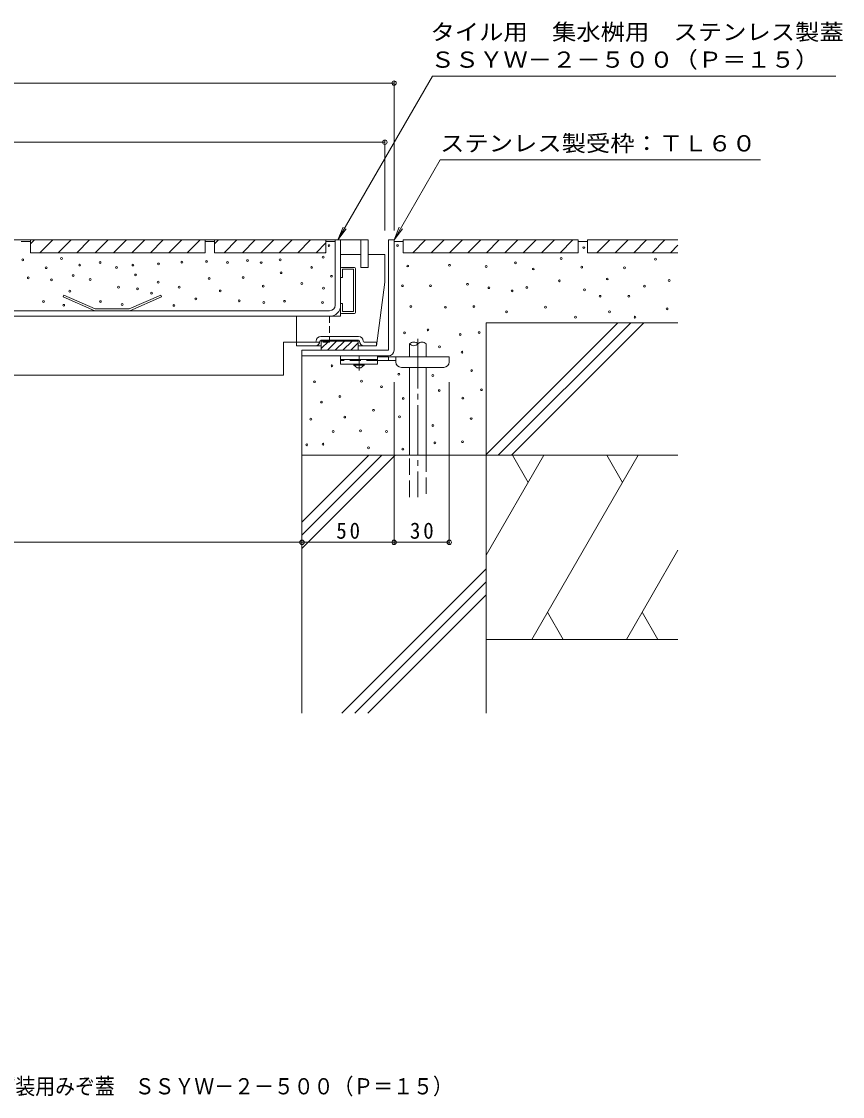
# Model space of a CAD drawing. Units: millimetres at full size, sheet at 1:3. Extents: x -1039 to 1139, y -824 to 816.
# Drawn here: x 519 to 965, y -811 to -227 of the extents above; entities that cross this region are included whole.
import ezdxf
from ezdxf.enums import TextEntityAlignment as Align

# ---------------------------------------------------------------- set-up
doc = ezdxf.new("R2010")
doc.units = ezdxf.units.MM
doc.header["$LTSCALE"] = 3
doc.header["$PDMODE"] = 32
doc.header["$PDSIZE"] = 2.4
for name, pattern in [('CHAIN1', [8, 5, -1, 1, -1]), ('CHAIN2', [12, 9, -1, 1, -1]), ('DASHED1', [1.8, 1.2, -0.6]), ('DASHED2', [3, 2, -1]), ('DASHED3', [4, 3, -1])]:
    doc.linetypes.add(name, pattern=pattern)
for name, color, linetype, lineweight in [('3-1_Center-DIM', 2, 'Continuous', 9), ('3-2_Center-Sym', 3, 'Continuous', 9), ('3-3_Frame-TXT', 4, 'Continuous', 9), ('3-4_Draft', 7, 'Continuous', 9), ('3-5', 7, 'Continuous', 9), ('3-6', 6, 'Continuous', 9), ('3-7', 2, 'Continuous', 9), ('3-9', 5, 'DASHED1', 5), ('3-A', 6, 'Continuous', 9), ('3-E', 7, 'Continuous', 9)]:
    doc.layers.add(name, color=color, linetype=linetype, lineweight=lineweight)
doc.layers.add('F-5_F-5ﾚｲﾔ', color=2, linetype='Continuous')
doc.styles.add('ＭＳ ゴシック', font='')
doc.styles.get('ＭＳ ゴシック').set_extended_font_data('MS Gothic')

msp = doc.modelspace()

# ---------------------------------------------------------------- linework, layer by layer
at = {"layer": '3-1_Center-DIM'}
for p, q in [((718.801, -345.654), (721.801, -345.654)), ((718.801, -405.654), (718.801, -345.654)), ((721.801, -405.654), (721.801, -345.654)), ((718.801, -405.654), (671.801, -405.654)), ((671.801, -408.654), (671.801, -405.654)), ((718.801, -408.654), (671.801, -408.654)), ((692.801, -408.654), (692.801, -413.154)), ((712.802, -408.654), (692.801, -408.654)), ((712.802, -410.654), (692.801, -410.654)), ((712.802, -413.154), (692.801, -413.154)), ((700.051, -413.653), (700.051, -413.154)), ((700.051, -413.653), (701.801, -415.153)), ((700.051, -413.653), (705.551, -413.653)), ((703.801, -415.153), (705.551, -413.653)), ((705.551, -413.653), (705.551, -413.154)), ((712.802, -408.654), (712.802, -413.154)), ((751.801, -409.153), (712.802, -409.153)), ((722.806, -411.153), (712.802, -411.153)), ((718.801, -411.153), (718.801, -409.153)), ((722.801, -411.953), (722.801, -409.153)), ((751.801, -411.953), (751.801, -409.153)), ((701.801, -415.153), (703.801, -415.153)), ((725.801, -414.953), (748.801, -414.953))]:
    msp.add_line(p, q, dxfattribs=at)
at = {"layer": '3-1_Center-DIM', "linetype": 'DASHED2'}
msp.add_line((712.802, -411.154), (692.801, -411.154), dxfattribs=at)
at = {"layer": '3-1_Center-DIM', "linetype": 'CHAIN1'}
msp.add_line((702.801, -416.701), (702.801, -408.654), dxfattribs=at)
at = {"layer": '3-1_Center-DIM'}
for centre, start, end in [((718.801, -405.654), 270, 0), ((725.801, -411.953), 180, 270), ((748.801, -411.953), 270, 0)]:
    msp.add_arc(centre, 3, start, end, dxfattribs=at)
at = {"layer": '3-2_Center-Sym'}
for p, q in [((135.801, -345.654), (703.802, -345.654)), ((689.802, -381.154), (689.802, -345.654)), ((689.802, -345.654), (707.802, -345.654)), ((692.802, -381.221), (692.802, -345.654)), ((692.802, -353.654), (692.802, -345.654)), ((559.36, -384.154), (542.049, -376.57)), ((578.243, -384.154), (595.554, -376.57)), ((156.801, -384.154), (686.802, -384.154)), ((559.569, -383.154), (578.034, -383.154)), ((156.801, -387.154), (686.802, -387.154))]:
    msp.add_line(p, q, dxfattribs=at)
at = {"layer": '3-2_Center-Sym', "linetype": 'DASHED1'}
msp.add_line((692.802, -381.154), (692.802, -353.654), dxfattribs=at)
at = {"layer": '3-2_Center-Sym'}
for points in [[(559.569, -383.154), (542.45, -375.654), (542.049, -376.57)], [(578.034, -383.154), (595.153, -375.654), (595.554, -376.57)]]:
    msp.add_lwpolyline(points, dxfattribs=at)
for radius in [3, 6]:
    msp.add_arc((686.802, -381.154), radius, 270, 0, dxfattribs=at)
at = {"layer": '3-3_Frame-TXT'}
for p, q in [((692.802, -387.154), (692.802, -353.654)), ((692.802, -353.654), (703.802, -353.654)), ((703.802, -353.654), (703.802, -360.654)), ((707.802, -360.654), (707.802, -353.654)), ((707.802, -353.654), (716.801, -353.654)), ((707.802, -360.654), (707.802, -353.654)), ((716.801, -368.654), (716.801, -353.654)), ((707.802, -360.654), (703.802, -360.654)), ((716.801, -368.654), (712.302, -403.154)), ((692.802, -387.154), (668.802, -387.154)), ((679.052, -401.154), (668.802, -401.154)), ((682.052, -398.154), (702.552, -398.154)), ((682.052, -400.154), (702.552, -400.154)), ((682.302, -400.154), (682.302, -405.654)), ((702.302, -400.254), (682.302, -400.254)), ((702.302, -400.354), (682.302, -400.354)), ((702.302, -400.454), (682.302, -400.454)), ((702.302, -400.554), (682.302, -400.554)), ((702.302, -400.654), (682.302, -400.654)), ((686.345, -400.654), (682.302, -404.697)), ((690.588, -400.654), (685.588, -405.654)), ((694.83, -400.654), (689.83, -405.654)), ((699.073, -400.654), (694.073, -405.654)), ((702.302, -401.668), (698.315, -405.654)), ((702.302, -400.154), (702.302, -405.654)), ((705.552, -401.154), (712.302, -401.154)), ((712.302, -403.154), (712.302, -401.154)), ((682.302, -405.654), (702.302, -405.654)), ((705.552, -403.154), (702.302, -403.154)), ((705.552, -403.154), (712.302, -403.154))]:
    msp.add_line(p, q, dxfattribs=at)
msp.add_lwpolyline([(682.302, -403.154), (668.802, -403.154), (668.802, -387.154)], dxfattribs=at)
for centre, radius, start, end in [((679.052, -400.654), 0.5, 270, 0), ((679.052, -400.654), 2.5, 270, 0), ((682.052, -400.654), 2.5, 90, 180), ((682.052, -400.654), 0.5, 90, 180), ((702.552, -400.654), 2.5, 0, 90), ((702.552, -400.654), 0.5, 0, 90), ((705.552, -400.654), 2.5, 180, 270), ((705.552, -400.654), 0.5, 180, 270)]:
    msp.add_arc(centre, radius, start, end, dxfattribs=at)
at = {"layer": '3-4_Draft'}
for p, q in [((121.802, -260.558), (721.801, -260.558)), ((721.801, -259.658), (721.801, -340.654)), ((716.801, -291.775), (716.801, -340.654)), ((716.801, -292.675), (126.802, -292.675)), ((671.801, -510.801), (671.801, -413.654)), ((721.801, -510.801), (721.801, -422.953)), ((751.801, -510.801), (751.801, -422.953)), ((171.802, -509.901), (671.801, -509.901)), ((671.801, -509.901), (721.801, -509.901)), ((721.801, -509.901), (751.801, -509.901))]:
    msp.add_line(p, q, dxfattribs=at)
for p in [(721.801, -260.558), (716.801, -292.675), (671.801, -509.901), (721.801, -509.901), (751.801, -509.901)]:
    msp.add_point(p, dxfattribs=at)
at = {"layer": '3-5'}
for p, q in [((961.763, -256.751), (742.629, -256.751)), ((746.822, -302.317), (721.801, -345.654)), ((920.822, -302.317), (746.822, -302.317)), ((691.302, -345.654), (695.867, -339.704)), ((721.801, -345.654), (724.672, -338.725)), ((721.801, -345.654), (726.367, -339.704))]:
    msp.add_line(p, q, dxfattribs=at)
msp.add_lwpolyline([(742.629, -256.751), (691.302, -345.654), (694.172, -338.725)], dxfattribs=at)
at = {"layer": '3-6'}
for p, q in [((771.801, -462.654), (771.801, -390.654)), ((771.801, -462.216), (843.364, -390.654)), ((771.801, -390.654), (876.002, -390.654)), ((778.435, -462.654), (850.435, -390.654)), ((785.506, -462.654), (857.506, -390.654)), ((730.26, -409.153), (730.26, -402.153)), ((739.26, -409.153), (739.26, -402.153)), ((671.801, -405.654), (671.801, -602.654)), ((730.26, -462.654), (730.26, -414.953)), ((739.26, -462.654), (739.26, -414.953)), ((671.801, -462.654), (771.801, -462.654)), ((671.801, -499.034), (708.182, -462.654)), ((671.801, -506.105), (715.253, -462.654)), ((671.801, -513.176), (722.324, -462.654)), ((803.133, -462.654), (771.801, -516.921)), ((771.801, -462.654), (771.801, -602.654)), ((771.801, -462.654), (876.002, -462.654)), ((786.085, -462.654), (794.609, -477.417)), ((854.435, -462.654), (796.7, -562.654)), ((837.388, -462.654), (845.911, -477.417)), ((876.002, -514.157), (848.002, -562.654)), ((693.444, -602.654), (771.801, -524.296)), ((700.515, -602.654), (771.801, -531.367)), ((707.586, -602.654), (771.801, -538.438)), ((805.224, -547.89), (813.747, -562.654)), ((856.526, -547.89), (865.05, -562.654)), ((771.801, -562.654), (876.002, -562.654))]:
    msp.add_line(p, q, dxfattribs=at)
at = {"layer": '3-6', "linetype": 'CHAIN2'}
msp.add_line((734.76, -399.368), (734.76, -485.32), dxfattribs=at)
at = {"layer": '3-6', "linetype": 'DASHED3'}
for p, q in [((730.26, -485.32), (730.26, -462.654)), ((739.26, -462.654), (739.26, -485.32))]:
    msp.add_line(p, q, dxfattribs=at)
at = {"layer": '3-6'}
for centre, start, end in [((732.51, -404.184), 42.07146, 137.92854), ((732.51, -400.122), 222.07146, 317.92854), ((737.01, -404.184), 42.07146, 137.92854)]:
    msp.add_arc(centre, 3.031, start, end, dxfattribs=at)
at = {"layer": '3-7'}
for p, q in [((692.802, -361.154), (692.802, -366.154)), ((700.302, -360.654), (693.302, -360.654)), ((699.802, -361.654), (693.802, -361.654)), ((693.802, -361.654), (693.802, -366.154)), ((699.802, -384.654), (699.802, -361.654)), ((700.802, -385.154), (700.802, -361.154)), ((693.802, -366.154), (692.802, -366.154)), ((693.802, -380.154), (692.802, -380.154)), ((692.802, -380.154), (692.802, -385.154)), ((693.802, -380.154), (693.802, -384.654)), ((693.802, -384.654), (699.802, -384.654)), ((700.302, -385.654), (693.302, -385.654))]:
    msp.add_line(p, q, dxfattribs=at)
for centre, start, end in [((693.302, -361.154), 90, 180), ((700.302, -361.154), 0, 90), ((693.302, -385.154), 180, 270), ((700.302, -385.154), 270, 0)]:
    msp.add_arc(centre, 0.5, start, end, dxfattribs=at)
at = {"layer": '3-9', "linetype": 'Continuous'}
for p, q in [((686.802, -387.154), (156.801, -387.154)), ((661.802, -401.154), (661.802, -419.154)), ((668.802, -401.154), (661.802, -401.154)), ((661.802, -419.154), (181.801, -419.154))]:
    msp.add_line(p, q, dxfattribs=at)
at = {"layer": '3-9'}
for p, q in [((686.802, -387.154), (686.802, -401.154)), ((686.802, -401.154), (668.802, -401.154))]:
    msp.add_line(p, q, dxfattribs=at)
at = {"layer": '3-A'}
for p, q in [((703.802, -345.654), (707.802, -345.654)), ((703.802, -360.654), (703.802, -345.654)), ((707.802, -345.654), (707.802, -360.654)), ((707.802, -360.654), (703.802, -360.654))]:
    msp.add_line(p, q, dxfattribs=at)
at = {"layer": '3-E', "color": 2}
for p, q in [((519.301, -346.654), (524.301, -346.654)), ((524.301, -345.654), (524.301, -352.654)), ((524.301, -345.654), (619.301, -345.654)), ((524.301, -347.814), (526.462, -345.654)), ((529.462, -352.654), (536.462, -345.654)), ((539.462, -352.654), (546.462, -345.654)), ((549.462, -352.654), (556.462, -345.654)), ((559.462, -352.654), (566.462, -345.654)), ((569.462, -352.654), (576.462, -345.654)), ((579.462, -352.654), (586.462, -345.654)), ((589.462, -352.654), (596.462, -345.654)), ((599.462, -352.654), (606.462, -345.654)), ((609.462, -352.654), (616.462, -345.654)), ((619.301, -352.654), (619.301, -345.654)), ((619.301, -346.654), (624.301, -346.654)), ((624.301, -347.814), (626.462, -345.654)), ((624.301, -352.654), (624.301, -345.654)), ((624.301, -345.654), (684.802, -345.654)), ((629.462, -352.654), (636.462, -345.654)), ((639.462, -352.654), (646.462, -345.654)), ((649.462, -352.654), (656.462, -345.654)), ((659.462, -352.654), (666.462, -345.654)), ((669.462, -352.654), (676.462, -345.654)), ((679.462, -352.654), (684.802, -347.314)), ((684.802, -345.654), (684.802, -352.654)), ((684.802, -346.654), (689.802, -346.654)), ((721.801, -346.654), (726.801, -346.654)), ((726.802, -345.654), (726.802, -352.654)), ((726.802, -345.654), (821.802, -345.654)), ((731.962, -352.654), (738.962, -345.654)), ((741.962, -352.654), (748.962, -345.654)), ((751.962, -352.654), (758.962, -345.654)), ((761.962, -352.654), (768.962, -345.654)), ((771.962, -352.654), (778.962, -345.654)), ((781.962, -352.654), (788.962, -345.654)), ((791.962, -352.654), (798.962, -345.654)), ((801.962, -352.654), (808.962, -345.654)), ((811.962, -352.654), (818.962, -345.654)), ((821.802, -345.654), (821.802, -352.654)), ((821.802, -346.654), (826.802, -346.654)), ((826.802, -345.654), (876.002, -345.654)), ((826.802, -345.654), (826.802, -352.654)), ((831.962, -352.654), (838.962, -345.654)), ((841.962, -352.654), (848.962, -345.654)), ((851.962, -352.654), (858.962, -345.654)), ((861.962, -352.654), (868.962, -345.654)), ((871.962, -352.654), (876.002, -348.614)), ((619.301, -352.654), (524.301, -352.654)), ((684.802, -352.654), (624.301, -352.654)), ((684.462, -352.654), (684.802, -352.314)), ((821.802, -352.654), (726.802, -352.654)), ((876.002, -352.654), (826.802, -352.654))]:
    msp.add_line(p, q, dxfattribs=at)
at = {"layer": '3-E'}
for centre in [(686.478, -348.817), (723.762, -348.8), (824.886, -349.92), (520.135, -356.514), (541.228, -355.799), (660.002, -356.529), (683.314, -355.084), (812.562, -355.789), (863.817, -356.18), (532.827, -360.805), (551.06, -359.374), (562.143, -357.944), (571.081, -360.626), (580.019, -359.374), (593.88, -358.766), (606.601, -357.787), (620.021, -357.368), (631.344, -357.927), (642.248, -356.948), (649.657, -358.067), (677.058, -360.626), (729.215, -359.881), (751.908, -359.489), (771.797, -360.141), (787.717, -358.136), (797.425, -361.511), (823.713, -360.484), (846.992, -360.875), (523.174, -366.346), (535.687, -367.419), (547.485, -365.095), (556.78, -367.24), (581.449, -364.737), (621.419, -366.594), (639.872, -366.175), (660.421, -363.519), (687.783, -365.452), (811.583, -367.918), (837.602, -366.94), (871.251, -367.722), (545.697, -373.496), (572.153, -371.351), (582.521, -372.245), (593.74, -368.691), (605.063, -371.347), (627.43, -373.444), (650.776, -370.788), (671.745, -369.39), (683.493, -371.887), (726.338, -370.591), (741.605, -370.575), (761.69, -369.793), (773.362, -371.684), (785.883, -373.444), (793.903, -371.488), (825.278, -372.808), (857.752, -370.852), (531.397, -379.217), (562.322, -379.217), (590.135, -374.647), (614.15, -377.778), (637.775, -378.756), (651.055, -379.735), (662.379, -379.036), (682.957, -379.753), (833.69, -376.33), (849.34, -376.33), (542.407, -381.202), (574.12, -380.825), (602.267, -381.272), (730.911, -381.922), (749.691, -382.313), (765.211, -381.922), (782.948, -384.791), (804.076, -382.248), (838.776, -384.742), (870.077, -383.177), (820.387, -387.676), (852.666, -387.676), (727.544, -396.152), (740.239, -394.587), (757.802, -397.108), (768.062, -396.065), (746.524, -403.764), (758.717, -406.706), (688.107, -414.124), (724.389, -418.673), (742.918, -419.339), (763.96, -416.692), (678.581, -422.683), (704.085, -422.404), (715.029, -425.429), (692.441, -430.728), (726.83, -431.766), (746.372, -427.534), (759.148, -431.588), (769.242, -427.064), (682.338, -433.763), (710.622, -438.222), (676.593, -443.013), (695.021, -441.908), (724.722, -441.752), (763.693, -442.768), (688.755, -449.77), (703.585, -449.366), (717.732, -449.699), (742.932, -446.453), (759.025, -455.298), (674.349, -456.952), (683.227, -456.65), (707.92, -458.615), (726.608, -459.282), (744.028, -455.857)]:
    msp.add_circle(centre, 0.5, dxfattribs=at)

# ---------------------------------------------------------------- texts
at = {"layer": '3-4_Draft', "color": 2, "char_height": 8.798, "attachment_point": 7, "style": 'ＭＳ ゴシック'}
for s, insert in [('\\T1.27;\\W0.95;50', (690.426, -508.101)), ('\\T1.27;\\W0.95;30', (730.426, -508.101))]:
    msp.add_mtext(s, dxfattribs=dict(at, insert=insert))
at = {"layer": '3-5', "color": 2, "style": 'ＭＳ ゴシック', "width": 1.1}
for s, p in [('タイル用\u3000集水桝用\u3000ステンレス製蓋', (741.607, -239.87)), ('ＳＳＹＷ－２－５００（Ｐ＝１５）', (741.607, -254.87)), ('ステンレス製受枠：ＴＬ６０', (746.822, -300.31))]:
    msp.add_text(s, height=8.798, dxfattribs=at).set_placement(p, align=Align.BOTTOM_LEFT)
at = {"layer": 'F-5_F-5ﾚｲﾔ', "style": 'ＭＳ ゴシック', "width": 0.9}
msp.add_text('タイル用 充填深さ３０ｍｍ\u3000ステンレス製\u3000集水桝用\u3000カラー舗装用みぞ蓋\u3000ＳＳＹＷ－２－５００（Ｐ＝１５）', height=8.798, dxfattribs=at).set_placement((197.544, -812.291), align=Align.BOTTOM_LEFT)

doc.saveas('drawing.dxf')
